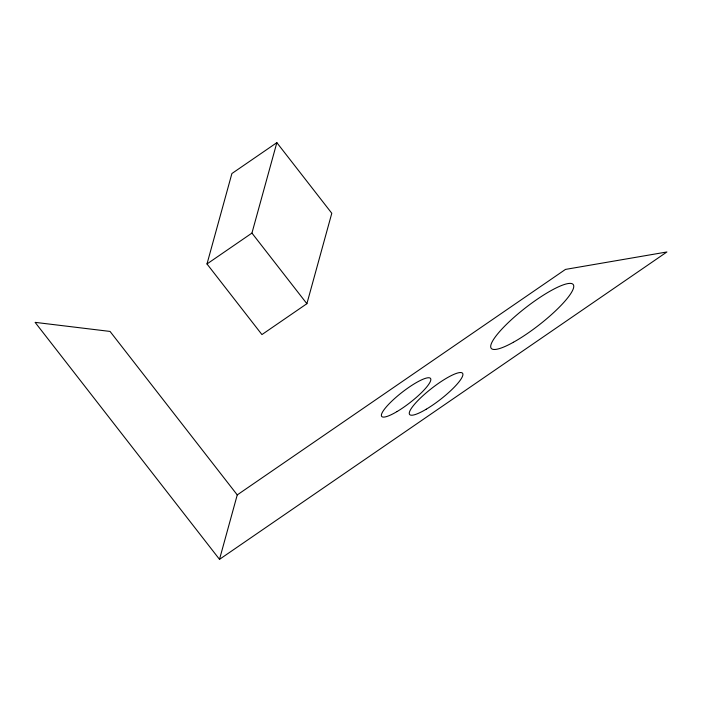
<?xml version="1.0" encoding="UTF-8"?>
<svg xmlns="http://www.w3.org/2000/svg" width="702" height="702" viewBox="0 0 702 702"><rect width="100%" height="100%" fill="white"/><g stroke="black" fill="none" stroke-linecap="round" stroke-linejoin="round"><path stroke-width="1.05" d="M206.993 263.961L231.897 173.534L276.851 142.655L331.792 213.268L306.888 303.703L261.934 334.582L206.993 263.961L251.939 233.082L276.851 142.655M219.507 559.345L237.25 494.91L565.479 269.41L666.9 251.974L219.507 559.345L35.1 322.358L110.047 331.432L237.25 494.91M251.939 233.082L306.888 303.703M513.373 342.278A51.957 10.934 -37.9 0 0 573.701 285.679A51.957 10.934 -37.9 0 0 509.538 321.419A51.957 10.934 -37.9 0 0 513.373 342.278M397.078 411.539A30.914 6.502 -37.9 0 0 430.563 378.501A30.914 6.502 -37.9 0 0 390.716 402.211A30.914 6.502 -37.9 0 0 397.078 411.539M426.281 409.196A33.547 7.055 -37.9 0 0 462.627 373.359A33.547 7.055 -37.9 0 0 419.384 399.078A33.547 7.055 -37.9 0 0 426.281 409.196"/></g></svg>
